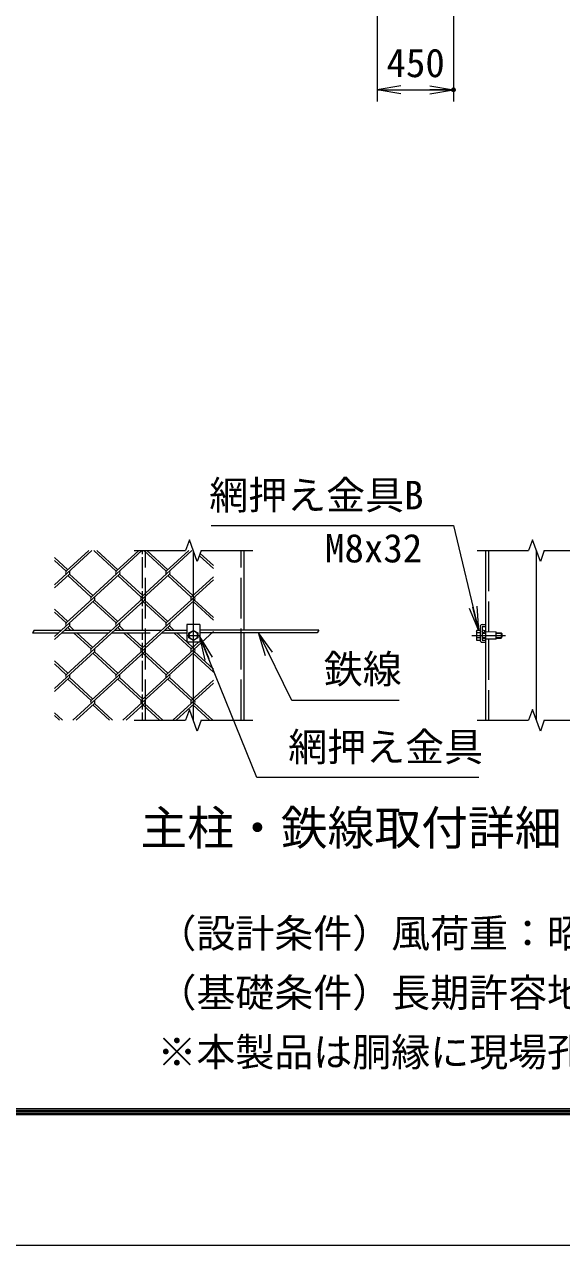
# Model space of a CAD drawing. Units: millimetres at full size; details may follow other scales. Extents: x -14699 to 14701, y -10394 to 10396.
# Drawn here: x -1946 to 1219, y -10394 to -3197 of the extents above; entities that cross this region are included whole.
import ezdxf
from ezdxf.enums import TextEntityAlignment as Align

# ---------------------------------------------------------------- set-up
doc = ezdxf.new("R2010")
doc.units = ezdxf.units.MM
doc.header["$LTSCALE"] = 40
doc.header["$PDMODE"] = 32
doc.header["$PDSIZE"] = 20
doc.linetypes.add('DASHED', pattern=[7.5, 6, -1.5])
doc.linetypes.add('USER1', pattern=[50.8, 31.75, -6.35, 6.35, -6.35])
for name, color, linetype, lineweight in [('0-0_D-STR1', 1, 'Continuous', 18), ('0-1_D-BMK', 2, 'USER1', 13), ('0-2_D-STR3', 3, 'Continuous', 13), ('0-6_D-STR-DIM', 7, 'Continuous', 13), ('0-7_0', 7, 'Continuous', 18), ('0-9_D-STR-TXT', 7, 'Continuous', 13), ('0-A_D-STR2', 7, 'Continuous', 13), ('0-B_D-TTL-TXT', 7, 'Continuous', 13), ('0-C_D-TTL', 7, 'Continuous', 18)]:
    doc.layers.add(name, color=color, linetype=linetype, lineweight=lineweight)
doc.layers.add('0-8_Defpoints', color=253, linetype='Continuous')
doc.styles.add('ＭＳ ゴシック', font='')
doc.styles.get('ＭＳ ゴシック').set_extended_font_data('MS Gothic')

# ---------------------------------------------------------------- blocks, each defined once
blk = doc.blocks.new('_Open')
at = {"layer": '0-7_0'}
blk.add_line((-40, 6.67), (0, 0), dxfattribs=at)
blk.add_lwpolyline([(-40, -6.67), (0, 0), (-40, 0)], dxfattribs=at)

msp = doc.modelspace()

# ---------------------------------------------------------------- linework, layer by layer
at = {"layer": '0-0_D-STR1'}
for p, q in [((-1250.37, -6319.68), (-1250.37, -6297.98)), ((-650.37, -6765.98), (-650.37, -6297.98)), ((770.54, -6297.98), (770.54, -7297.98)), ((-1250.37, -6519.27), (-1250.37, -6337.04)), ((-1250.37, -6624.64), (-1250.37, -6536.63)), ((-1250.37, -6765.98), (-1250.37, -6642)), ((-1250.37, -6824.23), (-1250.37, -6781.98)), ((-650.37, -7297.98), (-650.37, -6781.98)), ((-1250.37, -6929.6), (-1250.37, -6841.59)), ((-1250.37, -7129.19), (-1250.37, -6946.96)), ((-1250.37, -7234.56), (-1250.37, -7146.55)), ((-1250.37, -7297.98), (-1250.37, -7251.92)), ((-1200.37, -7297.73), (-1200.37, -7297.98))]:
    msp.add_line(p, q, dxfattribs=at)
at = {"layer": '0-0_D-STR1', "linetype": 'DASHED'}
for p, q in [((-1232.37, -7297.98), (-1232.37, -6297.98)), ((-668.37, -7297.98), (-668.37, -6297.98)), ((788.54, -6297.98), (788.54, -6775.69)), ((788.54, -6820.26), (788.54, -7297.98))]:
    msp.add_line(p, q, dxfattribs=at)
at = {"layer": '0-1_D-BMK'}
for p, q in [((-950.37, -7297.98), (-950.37, -6297.98)), ((1070.54, -7297.98), (1070.54, -6297.98)), ((-990.37, -6797.98), (-910.37, -6797.98)), ((689.23, -6797.98), (889.23, -6797.98))]:
    msp.add_line(p, q, dxfattribs=at)
at = {"layer": '0-2_D-STR3'}
for p, q in [((-912.37, -6733.98), (-988.37, -6733.98)), ((-988.37, -6733.98), (-988.37, -6837.98)), ((-912.37, -6733.98), (-912.37, -6837.98)), ((738.54, -6745.98), (738.54, -6825.98)), ((750.54, -6733.98), (770.54, -6733.98)), ((750.54, -6747.98), (750.54, -6823.98)), ((752.54, -6745.98), (770.54, -6745.98)), ((770.54, -6733.98), (770.54, -6745.98)), ((-1898.74, -6781.98), (-1744.08, -6781.98)), ((-1889.5, -6765.98), (-1726.62, -6765.98)), ((-1725.14, -6781.98), (-1449.17, -6781.98)), ((-1707.67, -6765.98), (-1431.71, -6765.98)), ((-1430.22, -6781.98), (-1204.26, -6781.98)), ((-1412.76, -6765.98), (-1136.8, -6765.98)), ((-1135.31, -6781.98), (-988.37, -6781.98)), ((-1117.85, -6765.98), (-988.37, -6765.98)), ((-976.37, -6782.97), (-950.37, -6767.96)), ((-976.37, -6812.99), (-976.37, -6782.97)), ((-950.37, -6828), (-976.37, -6812.99)), ((-950.37, -6767.96), (-924.37, -6782.97)), ((-924.37, -6812.99), (-950.37, -6828)), ((-924.37, -6782.97), (-924.37, -6812.99)), ((-211.25, -6765.98), (-912.37, -6765.98)), ((-220.48, -6781.98), (-912.37, -6781.98)), ((717.34, -6772.78), (720.12, -6767.96)), ((717.34, -6772.78), (717.34, -6823.18)), ((717.34, -6823.18), (720.12, -6828)), ((738.54, -6767.96), (720.12, -6767.96)), ((738.54, -6782.97), (720.12, -6782.97)), ((738.54, -6812.99), (720.12, -6812.99)), ((738.54, -6828), (720.12, -6828)), ((738.54, -6767.96), (738.54, -6828)), ((750.54, -6781.98), (770.54, -6781.98)), ((750.54, -6784.98), (770.54, -6784.98)), ((750.54, -6810.98), (770.54, -6810.98)), ((750.54, -6813.98), (770.54, -6813.98)), ((752.54, -6825.98), (770.54, -6825.98)), ((770.54, -6775.58), (833.34, -6775.98)), ((833.34, -6819.98), (770.54, -6820.38)), ((770.54, -6825.98), (770.54, -6837.98)), ((833.34, -6819.98), (833.34, -6775.98)), ((833.34, -6781.98), (861.74, -6781.98)), ((833.34, -6784.98), (864.74, -6784.98)), ((833.34, -6810.98), (864.74, -6810.98)), ((833.34, -6813.98), (861.74, -6813.98)), ((861.74, -6781.98), (866.54, -6786.78)), ((861.74, -6781.98), (861.74, -6813.98)), ((861.74, -6813.98), (866.54, -6809.18)), ((866.54, -6786.78), (866.54, -6809.18)), ((-912.37, -6837.98), (-988.37, -6837.98)), ((750.54, -6837.98), (770.54, -6837.98))]:
    msp.add_line(p, q, dxfattribs=at)
for centre, radius in [((-950.37, -6797.98), 25), ((759.34, -6773.98), 8)]:
    msp.add_circle(centre, radius, dxfattribs=at)
for centre, radius, start, end in [((750.54, -6745.98), 12, 90, 180), ((752.54, -6747.98), 2, 90, 180), ((731.09, -6775.46), 13.29, 145.61585, 214.38415), ((767.48, -6797.98), 49.68, 162.4121, 197.5879), ((731.09, -6820.49), 13.29, 145.61585, 214.38415), ((750.54, -6825.98), 12, 180, 270), ((752.54, -6823.98), 2, 180, 270)]:
    msp.add_arc(centre, radius, start, end, dxfattribs=at)
at = {"layer": '0-6_D-STR-DIM'}
for p, q in [((131.88, -3126.69), (131.88, -3651.56)), ((581.88, -3126.69), (581.88, -3651.56)), ((131.88, -3581.56), (581.88, -3581.56)), ((-973.46, -6234.55), (-996.55, -6297.98)), ((-927.29, -6361.41), (-973.46, -6234.55)), ((1047.45, -6234.55), (1024.36, -6297.98)), ((1093.62, -6361.41), (1047.45, -6234.55)), ((-1300.37, -6297.98), (-996.55, -6297.98)), ((-904.2, -6297.98), (-927.29, -6361.41)), ((-904.2, -6297.98), (-600.37, -6297.98)), ((720.54, -6297.98), (1024.36, -6297.98)), ((1116.71, -6297.98), (1093.62, -6361.41)), ((1116.71, -6297.98), (1420.54, -6297.98)), ((-1889.5, -6765.98), (-1898.74, -6781.98)), ((-211.25, -6765.98), (-220.48, -6781.98)), ((-973.46, -7234.55), (-996.55, -7297.98)), ((-927.29, -7361.41), (-973.46, -7234.55)), ((1047.45, -7234.55), (1024.36, -7297.98)), ((1093.62, -7361.41), (1047.45, -7234.55)), ((-1300.37, -7297.98), (-996.55, -7297.98)), ((-904.2, -7297.98), (-927.29, -7361.41)), ((-904.2, -7297.98), (-600.37, -7297.98)), ((720.54, -7297.98), (1024.36, -7297.98)), ((1116.71, -7297.98), (1093.62, -7361.41)), ((1116.71, -7297.98), (1420.54, -7297.98))]:
    msp.add_line(p, q, dxfattribs=at)
at = {"layer": '0-8_Defpoints'}
msp.add_point((581.88, -3581.56), dxfattribs=at)
at = {"layer": '0-9_D-STR-TXT'}
for points in [[(-846.37, -6150.57), (581.73, -6150.57), (728.86, -6766.01)], [(732.12, -7634.87), (-576.95, -7634.87), (-911.62, -6806.57)], [(262.72, -7181.18), (-370.33, -7181.18), (-565.55, -6783.77)]]:
    msp.add_lwpolyline(points, dxfattribs=at)
at = {"layer": '0-A_D-STR2'}
for p, q in [((-1548.69, -6297.98), (-1769.5, -6500.31)), ((-1567.16, -6297.98), (-1700, -6419.69)), ((-1253.78, -6297.98), (-1552.78, -6571.96)), ((-1405.32, -6419.48), (-1537.91, -6297.98)), ((-1395.85, -6410.8), (-1518.97, -6297.98)), ((-1272.25, -6297.98), (-1405.08, -6419.69)), ((-958.87, -6297.98), (-1257.87, -6571.96)), ((-1110.41, -6419.48), (-1243, -6297.98)), ((-1100.94, -6410.8), (-1224.06, -6297.98)), ((-977.82, -6297.98), (-1110.41, -6419.48)), ((-832.66, -6403.76), (-915.18, -6328.14)), ((-832.66, -6386.39), (-910.44, -6315.12)), ((-1690.76, -6410.8), (-1769.5, -6338.64)), ((-1700.23, -6419.48), (-1769.5, -6356.01)), ((-1681.29, -6436.84), (-1769.5, -6517.67)), ((-1386.37, -6436.84), (-1700.23, -6724.44)), ((-1552.78, -6571.96), (-1690.76, -6445.52)), ((-1543.3, -6563.28), (-1681.29, -6436.84)), ((-1091.46, -6436.84), (-1405.32, -6724.44)), ((-1257.87, -6571.96), (-1395.85, -6445.52)), ((-1248.39, -6563.28), (-1386.37, -6436.84)), ((-832.66, -6469.92), (-1110.41, -6724.44)), ((-962.95, -6571.96), (-1100.94, -6445.52)), ((-953.48, -6563.28), (-1091.46, -6436.84)), ((-832.66, -6452.56), (-962.95, -6571.96)), ((-1533.83, -6589.32), (-1769.5, -6805.27)), ((-1238.92, -6589.32), (-1552.78, -6876.91)), ((-1405.32, -6724.44), (-1543.3, -6598)), ((-1395.85, -6715.76), (-1533.83, -6589.32)), ((-944.01, -6589.32), (-1257.87, -6876.91)), ((-1110.41, -6724.43), (-1248.39, -6598)), ((-1100.94, -6715.76), (-1238.92, -6589.32)), ((-832.66, -6708.71), (-952.66, -6598.75)), ((-832.66, -6691.35), (-944.01, -6589.32)), ((-1690.76, -6715.76), (-1769.5, -6643.6)), ((-1700.23, -6724.44), (-1769.5, -6660.96)), ((-1681.29, -6741.8), (-1769.5, -6822.63)), ((-1386.37, -6741.8), (-1700.23, -7029.39)), ((-1673.84, -6765.98), (-1690.76, -6750.48)), ((-1654.9, -6765.98), (-1681.29, -6741.8)), ((-1091.46, -6741.8), (-1405.32, -7029.39)), ((-1378.93, -6765.98), (-1395.85, -6750.48)), ((-1359.99, -6765.98), (-1386.37, -6741.8)), ((-1084.02, -6765.98), (-1100.94, -6750.48)), ((-1065.08, -6765.98), (-1091.47, -6741.79)), ((-1552.78, -6876.91), (-1656.38, -6781.98)), ((-1543.3, -6868.23), (-1637.44, -6781.98)), ((-1257.87, -6876.91), (-1361.47, -6781.98)), ((-1248.39, -6868.23), (-1342.53, -6781.98)), ((-832.66, -6774.88), (-1110.41, -7029.39)), ((-962.95, -6876.91), (-1066.56, -6781.98)), ((-988.37, -6836.26), (-1047.61, -6781.98)), ((-1533.83, -6894.28), (-1769.5, -7110.23)), ((-1238.92, -6894.28), (-1552.78, -7181.87)), ((-1405.32, -7029.39), (-1543.3, -6902.96)), ((-1395.85, -7020.71), (-1533.83, -6894.28)), ((-944.01, -6894.28), (-1257.87, -7181.87)), ((-1110.41, -7029.39), (-1248.39, -6902.96)), ((-1100.94, -7020.71), (-1238.92, -6894.28)), ((-953.48, -6868.23), (-986.5, -6837.98)), ((-920.46, -6837.98), (-962.95, -6876.91)), ((-832.66, -7013.67), (-953.48, -6902.96)), ((-832.66, -6996.31), (-944.01, -6894.28)), ((-1690.76, -7020.71), (-1769.5, -6948.56)), ((-1700.23, -7029.39), (-1769.5, -6965.92)), ((-1681.29, -7046.76), (-1769.5, -7127.59)), ((-1543.3, -7173.19), (-1681.29, -7046.76)), ((-1386.37, -7046.76), (-1660.54, -7297.98)), ((-1248.39, -7173.19), (-1386.37, -7046.76)), ((-1091.46, -7046.76), (-1365.62, -7297.98)), ((-953.48, -7173.19), (-1091.46, -7046.76)), ((-1552.78, -7181.87), (-1690.76, -7055.44)), ((-1257.87, -7181.87), (-1395.85, -7055.44)), ((-962.95, -7181.87), (-1100.94, -7055.44)), ((-832.66, -7079.84), (-1070.71, -7297.98)), ((-832.66, -7062.48), (-962.95, -7181.87)), ((-1720.98, -7297.98), (-1769.5, -7253.52)), ((-1533.83, -7199.23), (-1641.59, -7297.98)), ((-1445.02, -7297.98), (-1543.3, -7207.92)), ((-1426.07, -7297.98), (-1533.83, -7199.23)), ((-1238.92, -7199.23), (-1346.68, -7297.98)), ((-1150.11, -7297.98), (-1248.39, -7207.92)), ((-1131.16, -7297.98), (-1238.92, -7199.23)), ((-944.01, -7199.23), (-1051.77, -7297.98)), ((-855.2, -7297.98), (-953.48, -7207.92)), ((-836.25, -7297.98), (-944.01, -7199.23)), ((-1739.93, -7297.98), (-1769.5, -7270.88))]:
    msp.add_line(p, q, dxfattribs=at)
for centre, start, end in [((-1690.55, -6428.4), 137.5, 222.5), ((-1690.55, -6428.4), 317.5, 42.5), ((-1395.63, -6428.4), 137.5, 222.5), ((-1395.63, -6428.4), 317.5, 42.5), ((-1100.72, -6428.4), 137.5, 222.5), ((-1100.72, -6428.4), 317.5, 42.5), ((-1543.3, -6580.64), 137.5, 222.5), ((-1543.3, -6580.64), 317.5, 42.5), ((-1248.39, -6580.64), 137.5, 222.5), ((-1248.39, -6580.64), 317.5, 42.5), ((-953.48, -6580.64), 137.5, 222.5), ((-953.48, -6580.64), 317.5, 42.5), ((-1690.78, -6733.14), 137.5, 222.5), ((-1690.78, -6733.14), 317.5, 42.5), ((-1395.87, -6733.14), 137.5, 222.5), ((-1395.87, -6733.14), 317.5, 42.5), ((-1100.96, -6733.14), 137.5, 222.5), ((-1100.96, -6733.14), 317.5, 42.5), ((-1543.3, -6885.6), 137.5, 222.5), ((-1543.3, -6885.6), 317.5, 42.5), ((-1248.39, -6885.6), 137.5, 222.5), ((-1248.39, -6885.6), 317.5, 42.5), ((-953.48, -6885.6), 137.5, 222.5), ((-953.48, -6885.6), 317.5, 42.5), ((-1690.78, -7038.1), 137.5, 222.5), ((-1690.78, -7038.1), 317.5, 42.5), ((-1395.87, -7038.1), 137.5, 222.5), ((-1395.87, -7038.1), 317.5, 42.5), ((-1100.7, -7038.29), 137.5, 222.5), ((-1100.7, -7038.29), 317.5, 42.5), ((-1543.07, -7190.77), 137.5, 222.5), ((-1543.07, -7190.77), 317.5, 42.5), ((-1248.16, -7190.77), 137.5, 222.5), ((-1248.16, -7190.77), 317.5, 42.5), ((-953.24, -7190.77), 137.5, 222.5), ((-953.24, -7190.77), 317.5, 42.5)]:
    msp.add_arc(centre, 12.85, start, end, dxfattribs=at)
at = {"layer": '0-C_D-TTL', "color": 2}
msp.add_lwpolyline([(-14698.88, 10395.79), (14701.12, 10395.79), (14701.12, -10394.21), (-14698.88, -10394.21)], close=True, dxfattribs=at)
at = {"layer": '0-C_D-TTL'}
for points in [[(-13753.88, 9625.79), (13756.12, 9625.79), (13756.12, -9624.21), (-13753.88, -9624.21)], [(-13745.13, 9617.04), (13747.37, 9617.04), (13747.37, -9615.46), (-13745.13, -9615.46)], [(-13736.38, 9608.29), (13738.62, 9608.29), (13738.62, -9606.71), (-13736.38, -9606.71)], [(-13727.63, 9599.54), (13729.87, 9599.54), (13729.87, -9597.96), (-13727.63, -9597.96)], [(-13718.88, 9590.79), (13721.12, 9590.79), (13721.12, -9589.21), (-13718.88, -9589.21)]]:
    msp.add_lwpolyline(points, close=True, dxfattribs=at)

# ---------------------------------------------------------------- block references
at = {"layer": '0-6_D-STR-DIM', "xscale": 3.5, "yscale": 3.5, "rotation": 180}
msp.add_blockref('_Open', (131.88, -3581.56), dxfattribs=at)
at = {"layer": '0-6_D-STR-DIM', "xscale": 3.5, "yscale": 3.5}
msp.add_blockref('_Open', (581.88, -3581.56), dxfattribs=at)
at = {"layer": '0-9_D-STR-TXT', "xscale": 3.5, "yscale": 3.5}
for p, rotation in [((729.33, -6767.96), 283.44491), ((-912.37, -6804.72), 112.00098), ((-566.43, -6781.98), 116.161)]:
    msp.add_blockref('_Open', p, dxfattribs=dict(at, rotation=rotation))

# ---------------------------------------------------------------- texts
at = {"layer": '0-6_D-STR-DIM', "style": 'ＭＳ ゴシック'}
msp.add_text('450', height=168.3, dxfattribs=at).set_placement((187.13, -3557.94), align=Align.BOTTOM_LEFT)
at = {"layer": '0-9_D-STR-TXT', "style": 'ＭＳ ゴシック'}
for s, p in [('網押え金具B', (-857.03, -6105.63)), ('M8x32', (-174.8, -6417.99)), ('鉄線', (-182.33, -7130.92)), ('網押え金具', (-391.61, -7589.94))]:
    msp.add_text(s, height=168.3, dxfattribs=at).set_placement(p, align=Align.BOTTOM_LEFT)
at = {"layer": '0-B_D-TTL-TXT', "style": 'ＭＳ ゴシック'}
for s, height, p in [('主柱・鉄線取付詳細', 202.1, (-1262.45, -8093.81)), ('（設計条件）風荷重：昭和57年改正 建築基準法・同施行令に基づく風圧力に準拠。', 168.3, (-1162.45, -8688.26)), ('（基礎条件）長期許容地耐力49kN/㎡ の場合。', 168.3, (-1162.45, -9038.26)), ('※本製品は胴縁に現場孔あけが必要な製品になります。(支柱取付部)', 168.3, (-1162.45, -9388.26))]:
    msp.add_text(s, height=height, dxfattribs=at).set_placement(p, align=Align.BOTTOM_LEFT)

doc.saveas('drawing.dxf')
